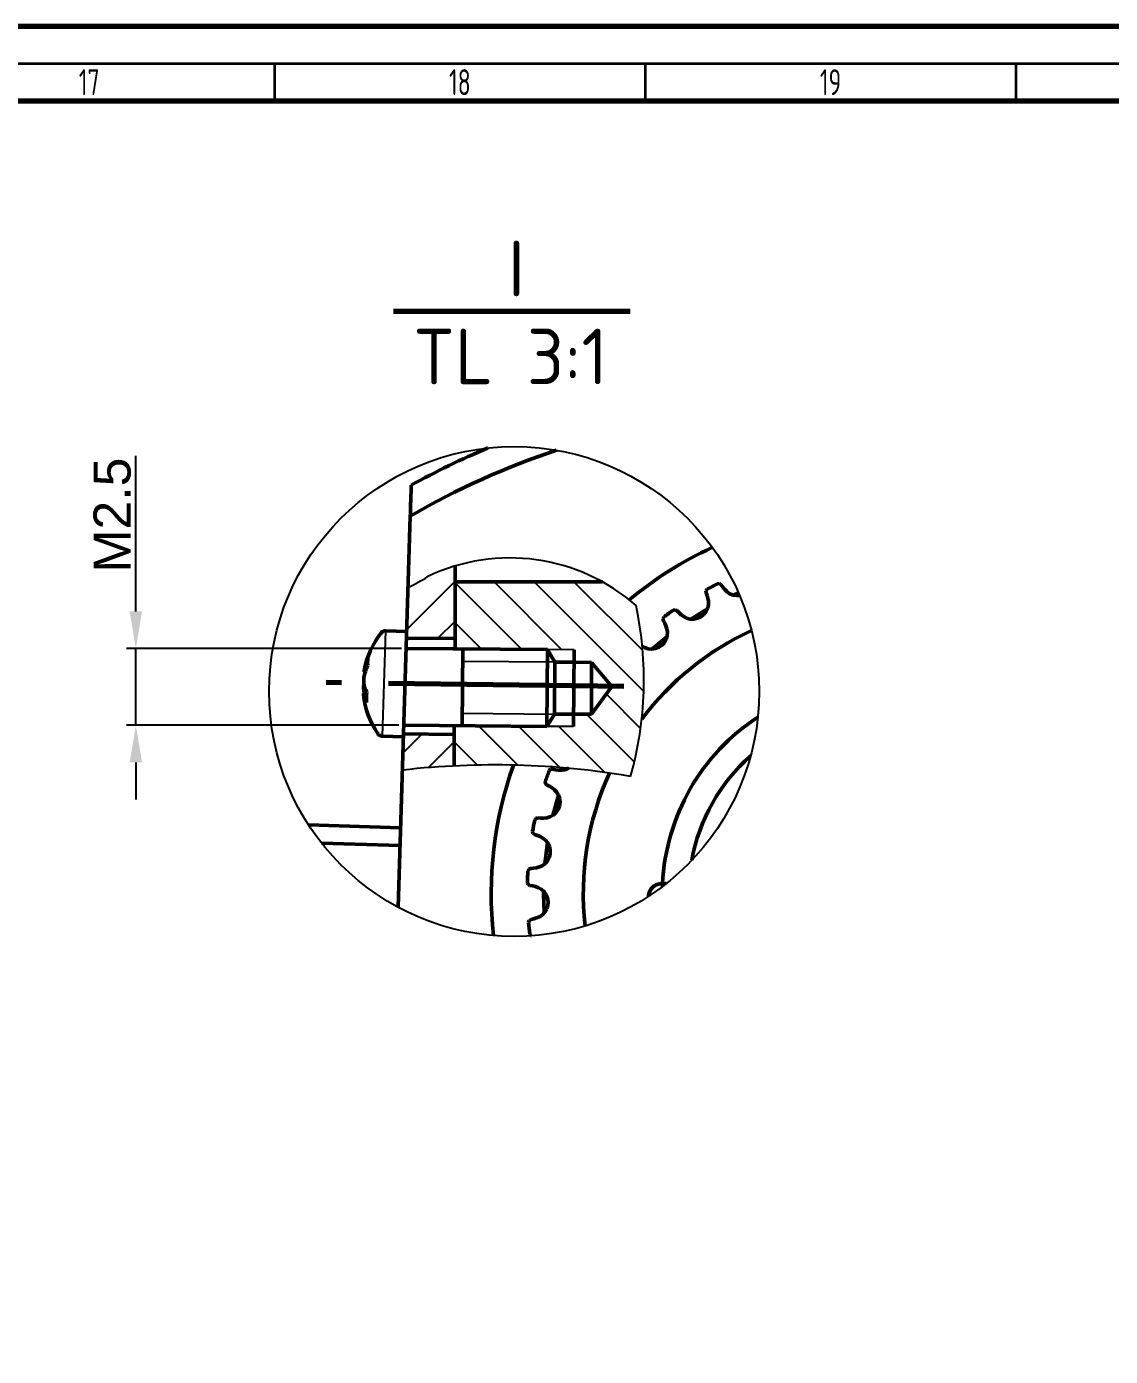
# Model space of a CAD drawing. Header units: millimetres. Extents: x -253 to 12701, y 1223 to 2077.
# Drawn here: x 562.6 to 708.8, y 1897.3 to 2076.8 of the extents above; entities that cross this region are included whole.
import ezdxf

# ---------------------------------------------------------------- set-up
doc = ezdxf.new("R2010")
doc.units = ezdxf.units.MM
doc.linetypes.add('ACAD_ISO02W100', pattern=[15, 12, -3])
doc.linetypes.add('CENTER', pattern=[50.800000000000004, 31.75, -6.35, 6.35, -6.35])
for name, color, linetype, lineweight in [('0.7mm', 7, 'Continuous', 70), ('Chu', 241, 'Continuous', 35), ('Net 0.35', 20, 'Continuous', 35), ('Net 0.7', 7, 'Continuous', 70), ('NET DAM', 7, 'Continuous', 50), ('Net Duc', 7, 'ACAD_ISO02W100', 70), ('NET MANH', 10, 'Continuous', 25)]:
    doc.layers.add(name, color=color, linetype=linetype, lineweight=lineweight)
doc.styles.add('F10', font='kythuat2.shx', dxfattribs={"height": 15, "bigfont": 'vn.shx'})
doc.styles.add('SLDTEXTSTYLE1', font='TXT', dxfattribs={"width": 0.7})
doc.styles.get("Standard").update_dxf_attribs({"font": 'arial.ttf'})
doc.dimstyles.new('ISO-25', dxfattribs={"dimtxt": 2.5, "dimasz": 5, "dimexe": 1.25, "dimexo": 0.625, "dimtad": 2, "dimdec": 0, "dimtxsty": 'Standard', "dimcen": 2.5, "dimadec": 0, "dimazin": 0, "dimtfac": 1, "dimtdec": 0, "dimtmove": 0, "dimatfit": 3, "dimfxl": 1, "dimarcsym": 0})

# ---------------------------------------------------------------- blocks, each defined once
blk = doc.blocks.new('*D157')
at = {"layer": 'Defpoints', "color": 0, "transparency": 16777216}
for p in [(613.7955922184503, 1992.841355738497), (577.3630692442853, 1982.475618801465), (613.4730889162113, 1982.475618801465)]:
    blk.add_point(p, dxfattribs=at)
at = {"layer": 'NET MANH', "color": 0, "lineweight": -2, "transparency": 16777216}
for p, q in [((577.3630692442853, 1997.841355738497), (577.3630692442853, 2018.821915083655)), ((613.1705922184503, 1992.841355738497), (576.1130692442853, 1992.841355738497)), ((577.3630692442853, 1982.475618801465), (577.3630692442853, 1992.841355738497)), ((612.8480889162113, 1982.475618801465), (576.1130692442853, 1982.475618801465)), ((577.3630692442853, 1977.475618801465), (577.3630692442853, 1972.475618801465))]:
    blk.add_line(p, q, dxfattribs=at)
at = {"layer": 'NET MANH', "color": 0, "transparency": 16777216}
for points in [[(576.5297359109519, 1997.841355738497), (578.1964025776186, 1997.841355738497), (577.3630692442853, 1992.841355738497)], [(576.5297359109519, 1977.475618801465), (578.1964025776186, 1977.475618801465), (577.3630692442853, 1982.475618801465)]]:
    blk.add_solid(points, dxfattribs=at)
at = {"layer": 'NET MANH', "color": 0, "transparency": 16777216, "insert": (574.1852043056773, 2010.831635411076), "char_height": 2.5, "attachment_point": 5, "rotation": 90}
blk.add_mtext('{\\H2x;M2.5}', dxfattribs=at)

msp = doc.modelspace()

# ---------------------------------------------------------------- hatches: boundary and pattern name
at = {"layer": 'NET MANH', "transparency": 33554687}
h = msp.add_hatch(dxfattribs=at)
h.set_pattern_fill('ANSI31', color=256, scale=1.2)
h.set_pattern_definition([(45, (-14011.22448310844, -7624.129551267112), (-2.694076836320746, 2.694076836320746), [])])
h.paths.add_polyline_path([(620.4128409118948, 2003.963823007741, 0.03842949105678629), (616.7277952661143, 2002.538953061247, -0.0320081109169009), (614.0787499799053, 2001.077887764983), (613.8662300038441, 1994.247178899644), (620.4128409118948, 1994.19168486704)])
h.paths.add_polyline_path([(613.4635790039683, 1981.305375472675), (613.3115534755643, 1976.419048342975, -0.01600230884170451), (620.3085079901339, 1976.991607117827), (620.3085079901339, 1981.250192390685)])
h = msp.add_hatch(dxfattribs=at)
h.set_pattern_fill('ANSI31', color=256, scale=1.2, angle=90)
h.set_pattern_definition([(135, (-14011.22448310844, -7624.129551267112), (-2.694076836320746, -2.694076836320746), [])])
h.paths.add_polyline_path([(632.89610551033, 1992.687369452719), (636.473899792376, 1992.658525659656), (636.4603330468035, 1990.975701745711), (638.8184596233878, 1990.956690782635), (641.5485491017625, 1987.724606178764), (638.8184596233878, 1983.954220433817), (636.4038835521624, 1983.973686486653), (636.3903168065899, 1982.290862572706), (632.812522524544, 1982.319706365769), (620.3085079901339, 1982.420512387368), (620.3085079901339, 1981.250192390685), (620.3085079901339, 1976.991607117827, -0.05445890962991545), (644.0938319050138, 1975.582717800562, 0.1216540463729779), (644.8311189832139, 1998.637425166314, 0.05390165819477949), (640.3080383681781, 2001.825499599184), (620.4128409118948, 2001.825499599184), (620.4128409118948, 1994.19168486704), (620.4128409118948, 1992.788008190565)])

# ---------------------------------------------------------------- linework, layer by layer
at = {"layer": '0.7mm', "lineweight": 70}
msp.add_line((612.1118407590293, 2038.36748130696), (644.0227118455259, 2038.36748130696), dxfattribs=at)
at = {"layer": 'Net 0.35', "linetype": 'Continuous', "lineweight": 35}
for p, q in [((-238.4318054012256, 2071.758398817889), (930.5681945987744, 2071.758398817889)), ((596.0681945987744, 2071.758398817889), (596.0681945987744, 2066.758398817889)), ((646.0681945987744, 2071.758398817889), (646.0681945987744, 2066.758398817889)), ((696.0681945987744, 2071.758398817889), (696.0681945987744, 2066.758398817889))]:
    msp.add_line(p, q, dxfattribs=at)
at = {"layer": 'Net 0.7', "linetype": 'Continuous', "lineweight": 70}
msp.add_line((-233.4318054012256, 2066.758398817889), (925.5681945987744, 2066.758398817889), dxfattribs=at)
at = {"layer": 'Net 0.7'}
msp.add_lwpolyline([(-253.4318054012256, 1235.758398817889), (935.5681945987744, 1235.758398817889), (935.5681945987744, 2076.758398817889), (-253.4318054012256, 2076.758398817889)], close=True, dxfattribs=at)
at = {"layer": 'NET DAM', "color": 7}
for p, q in [((612.7359258210672, 1957.917517354767), (614.3783656133437, 2010.707980904731)), ((654.4271574167888, 2000.850967786911), (654.2609610556083, 2000.635344744865)), ((656.0986784288561, 2001.593850474187), (655.8267441338448, 2001.580955926826)), ((656.3176522384001, 2001.418019284215), (656.0986784288561, 2001.593850474187)), ((656.5238724062892, 2001.108047385579), (656.3176522384001, 2001.418019284215)), ((656.7858604221019, 2000.795377114463), (656.5238724062892, 2001.108047385579)), ((654.2609610556083, 2000.635344744865), (654.2798391756714, 2000.355148831802)), ((654.2609610556083, 2000.635344744865), (654.2609834669547, 2000.63387899319)), ((654.2798391756714, 2000.355148831802), (654.4160193012231, 2000.008645863239)), ((654.2798391756714, 2000.355148831802), (654.2798615870215, 2000.353683080127)), ((654.4160193012231, 2000.008645863239), (654.5224975303881, 1999.614865719824)), ((654.4160193012231, 2000.008645863239), (654.4160417125731, 2000.007180111566)), ((654.5224975303881, 1999.614865719824), (654.5858520876409, 1999.212210486646)), ((654.5224975303881, 1999.614865719824), (654.5225199417382, 1999.613399968151)), ((654.5858520876409, 1999.212210486646), (654.6071121424957, 1998.790078309)), ((654.5858520876409, 1999.212210486646), (654.585874498991, 1999.210744734973)), ((657.0798052769514, 2000.512991801238), (656.7858604221019, 2000.795377114463)), ((657.4138121522101, 2000.253980255496), (657.0798052769514, 2000.512991801238)), ((657.8959258119921, 2000.050355078915), (657.4138121522101, 2000.253980255496)), ((658.394543213717, 1999.967967648964), (657.8959258119921, 2000.050355078915)), ((658.6508803626693, 2000.327400420595), (657.9782159934748, 2000.036758127545)), ((658.6529513711994, 2000.322684787062), (657.987546107719, 2000.035216496365)), ((658.7948727918738, 1999.99465880664), (658.394543213717, 1999.967967648964)), ((650.1336011108924, 1998.073171385066), (649.866625929868, 1998.019891157098)), ((650.3763354439488, 1997.931940435815), (650.1336011108924, 1998.073171385066)), ((650.6264512189537, 1997.656166187228), (650.3763354439488, 1997.931940435815)), ((650.9321141326709, 1997.386035470873), (650.6264512189537, 1997.656166187228)), ((651.264863215014, 1997.150614373973), (650.9321141326709, 1997.386035470873)), ((654.4580298389028, 1998.19408244595), (652.2377106982476, 1996.813410037156)), ((654.4541180791512, 1998.185891182408), (652.2464541779318, 1996.813286286085)), ((653.9691505068095, 1997.433957030003), (653.5800914847077, 1997.126713306597)), ((654.2804085347034, 1997.822141681135), (653.9691505068095, 1997.433957030003)), ((654.4981937927496, 1998.278186161889), (654.2804085347034, 1997.822141681135)), ((654.6071121424957, 1998.790078309), (654.4981937927496, 1998.278186161889)), ((648.5914705305895, 1997.089458813553), (648.4592673934585, 1996.851473821404)), ((648.4592673934585, 1996.851473821404), (648.5196956959535, 1996.577221102923)), ((648.4592673934585, 1996.851473821404), (648.4592898048086, 1996.850008069729)), ((648.5196956959535, 1996.577221102923), (648.7059983916606, 1996.254884880044)), ((648.5196956959535, 1996.577221102923), (648.5197181072999, 1996.575755351249)), ((648.7059983916606, 1996.254884880044), (648.8699772341624, 1995.88137269152)), ((648.7059983916606, 1996.254884880044), (648.7060208030107, 1996.253419128371)), ((648.8699772341624, 1995.88137269152), (648.9926368240758, 1995.492657291111)), ((648.8699772341624, 1995.88137269152), (648.8699996455125, 1995.879906939846)), ((648.9926368240758, 1995.492657291111), (649.0765749604452, 1995.078408627823)), ((648.9926368240758, 1995.492657291111), (648.9926592354259, 1995.491191539438)), ((651.6337431786978, 1996.944276912966), (651.264863215014, 1997.150614373973)), ((652.1408207862314, 1996.814781371099), (651.6337431786978, 1996.944276912966)), ((652.646148253365, 1996.807629205384), (652.1408207862314, 1996.814781371099)), ((653.1321305471884, 1996.914353634401), (652.646148253365, 1996.807629205384)), ((653.5800914847077, 1997.126713306597), (653.1321305471884, 1996.914353634401)), ((613.894503081603, 1995.151327389564), (611.015969698019, 1995.240885558261)), ((649.0164981332364, 1994.461968655881), (647.0277982448588, 1992.770616289231)), ((649.0141038876991, 1994.454115624244), (647.3310468671498, 1993.035812990755)), ((648.8977838359442, 1994.072590408289), (648.6478582252876, 1993.642350858959)), ((649.0451667071848, 1994.556000456082), (648.8977838359442, 1994.072590408289)), ((648.9369636283209, 1994.567818350787), (648.9369860396673, 1994.566352599112)), ((649.0765749604452, 1995.078408627823), (649.0451667071848, 1994.556000456082)), ((646.0160056208751, 1992.959119815195), (645.6518853756843, 1993.142317777484)), ((646.4115185041537, 1992.810065676841), (646.0160056208751, 1992.959119815195)), ((646.9322327836071, 1992.757592486106), (646.4115185041537, 1992.810065676841)), ((647.4329821355586, 1992.825835352195), (646.9322327836071, 1992.757592486106)), ((647.8976299574188, 1993.003799657156), (647.4329821355586, 1992.825835352195)), ((648.3089369734753, 1993.280552558), (647.8976299574188, 1993.003799657156)), ((648.6478582252876, 1993.642350858959), (648.3089369734753, 1993.280552558)), ((608.1224837340851, 1988.86880618343), (608.1257374267407, 1988.973363275793)), ((608.3115555735931, 1989.67658655592), (608.1473422917261, 1989.689375664416)), ((608.5116242648292, 1986.751718441727), (608.0557079710561, 1986.744642363733)), ((608.0819619405192, 1987.565169371083), (608.0777730157279, 1987.43055798465)), ((610.5739258981521, 1981.010493395775), (613.4524592817397, 1980.920935227076)), ((633.3054590854499, 1976.550922880341), (633.1148876611751, 1976.356508221322)), ((633.5855738329683, 1976.570969507456), (633.3054590854499, 1976.550922880341)), ((633.9475783561047, 1976.484009358072), (633.5855738329683, 1976.570969507456)), ((634.3522989640533, 1976.433002930065), (633.9475783561047, 1976.484009358072)), ((634.7598465892024, 1976.425933116975), (634.3522989640533, 1976.433002930065)), ((635.1808635534089, 1976.463246580947), (634.7598465892024, 1976.425933116975)), ((635.7507872971055, 1976.670230544333), (635.1808635534089, 1976.463246580947)), ((632.5854360477624, 1974.869428356375), (632.6102664143527, 1974.598323252237)), ((632.5854360477624, 1974.869428356375), (632.5854584591125, 1974.867962604701)), ((632.6102664143527, 1974.598323252237), (632.8146866841107, 1974.40576549603)), ((632.6102664143527, 1974.598323252237), (632.6102888256992, 1974.596857500564)), ((632.8146866841107, 1974.40576549603), (633.1501956618285, 1974.244386851932)), ((632.8146866841107, 1974.40576549603), (632.8147090954571, 1974.404299744355)), ((633.1501956618285, 1974.244386851932), (633.4960882554533, 1974.028149166929)), ((633.1501956618285, 1974.244386851932), (633.1502180731786, 1974.242921100257)), ((633.4960882554533, 1974.028149166929), (633.816405554955, 1973.776074035893)), ((633.4960882554533, 1974.028149166929), (633.4961106667997, 1974.026683415256)), ((634.3804860387445, 1973.041988289678), (633.6272403835956, 1970.340641758829)), ((634.3805756841375, 1973.036125282983), (633.6290027435989, 1970.341599891331)), ((633.816405554955, 1973.776074035893), (634.1191130877869, 1973.481089762413)), ((633.816405554955, 1973.776074035893), (633.8164279663015, 1973.77460828422)), ((634.1191130877869, 1973.481089762413), (634.3874453838343, 1973.031762976857)), ((634.1191130877869, 1973.481089762413), (634.1191354991333, 1973.479624010738)), ((634.3805756841375, 1973.036125282983), (634.3875574405811, 1973.024434218488)), ((634.3874453838343, 1973.031762976857), (634.5379865273262, 1972.549327127342)), ((634.3874453838343, 1973.031762976857), (634.3875574405811, 1973.024434218488)), ((634.3875574405811, 1973.024434218488), (634.5380985840693, 1972.541998368971)), ((634.5379865273262, 1972.549327127342), (634.5738508740014, 1972.053058425528)), ((634.5379865273262, 1972.549327127342), (634.5380985840693, 1972.541998368971)), ((634.5380985840693, 1972.541998368971), (634.5735657296555, 1972.051225890776)), ((633.6547367675539, 1970.35559056562), (633.1949432372221, 1970.105617163324)), ((634.0300327219356, 1970.694057610976), (633.6547367675539, 1970.35559056562)), ((634.3136919026747, 1971.10284404817), (634.0300327219356, 1970.694057610976)), ((634.4976292416959, 1971.563205508991), (634.3136919026747, 1971.10284404817)), ((634.5738508740014, 1972.053058425528), (634.4976292416959, 1971.563205508991)), ((613.070067206254, 1968.657319628342), (600.6550504334336, 1969.043580969924)), ((631.327418012499, 1969.912799669531), (631.1679511159982, 1969.692153265786)), ((631.6014163149284, 1969.974371327563), (631.327418012499, 1969.912799669531)), ((631.972338284917, 1969.942336423671), (631.6014163149284, 1969.974371327563)), ((632.3801406120419, 1969.952220169626), (631.972338284917, 1969.942336423671)), ((632.7841899680188, 1970.005971139845), (632.3801406120419, 1969.952220169626)), ((633.1949432372221, 1970.105617163324), (632.7841899680188, 1970.005971139845)), ((630.8660508009943, 1968.14277218921), (630.9310099535269, 1967.878395879105)), ((630.8660508009943, 1968.14277218921), (630.8660732123408, 1968.141306437535)), ((630.9310099535269, 1967.878395879105), (631.1618462632414, 1967.718456093075)), ((630.9310099535269, 1967.878395879105), (630.9310323648733, 1967.876930127431)), ((631.1618462632414, 1967.718456093075), (631.5176601226794, 1967.608884931601)), ((631.1618462632414, 1967.718456093075), (631.1618686745915, 1967.716990341402)), ((631.5176601226794, 1967.608884931601), (631.8919179376953, 1967.446615056976)), ((631.5176601226794, 1967.608884931601), (631.5176825340295, 1967.607419179926)), ((631.8919179376953, 1967.446615056976), (632.2462274078698, 1967.245096211337)), ((631.8919179376953, 1967.446615056976), (631.891940349049, 1967.445149305301)), ((632.2462274078698, 1967.245096211337), (632.5895190739811, 1966.998522883497)), ((632.2462274078698, 1967.245096211337), (632.2462498192162, 1967.243630459662)), ((632.5895190739811, 1966.998522883497), (632.9218230049355, 1966.594207558949)), ((632.5895190739811, 1966.998522883497), (632.5895414853312, 1966.997057131822)), ((602.4175183235529, 1966.581493009316), (612.9958103642111, 1966.252376637583)), ((632.884642559502, 1966.638006649829), (632.5320059709138, 1963.790196304027)), ((632.884732204895, 1966.632143643133), (632.9219350616786, 1966.58687880058)), ((632.9218230049355, 1966.594207558949), (633.1425860632717, 1966.139597111686)), ((632.9218230049355, 1966.594207558949), (632.9219350616786, 1966.58687880058)), ((632.9219350616786, 1966.58687880058), (633.1426981200184, 1966.132268353317)), ((633.2496533414433, 1965.158474716144), (633.136383748466, 1964.675840675752)), ((633.1425860632717, 1966.139597111686), (633.2520148495769, 1965.65421662463)), ((633.1425860632717, 1966.139597111686), (633.1426981200184, 1966.132268353317)), ((633.1426981200184, 1966.132268353317), (633.2519829794892, 1965.647526265683)), ((633.2520148495769, 1965.65421662463), (633.2496533414433, 1965.158474716144)), ((630.6225921755668, 1963.155728378425), (630.3608309875326, 1963.054007098573)), ((630.9941458085323, 1963.179334326841), (630.6225921755668, 1963.155728378425)), ((631.3959202247188, 1963.249887460212), (630.9941458085323, 1963.179334326841)), ((631.787445516582, 1963.363258505883), (631.3959202247188, 1963.249887460212)), ((632.1787595414953, 1963.523011161359), (631.787445516582, 1963.363258505883)), ((632.5961609542992, 1963.838721234392), (632.1787595414953, 1963.523011161359)), ((632.9168192656452, 1964.22934283986), (632.5961609542992, 1963.838721234392)), ((633.136383748466, 1964.675840675752), (632.9168192656452, 1964.22934283986)), ((630.3608309875326, 1963.054007098573), (630.2360308457628, 1962.812057826154)), ((630.1684257833276, 1961.234986150922), (630.2720626416794, 1960.983244364749)), ((630.1684257833276, 1961.234986150922), (630.1684481946813, 1961.233520399249)), ((630.2720626416794, 1960.983244364749), (630.5241584896412, 1960.85949533943)), ((630.2720626416794, 1960.983244364749), (630.2720850530295, 1960.981778613076)), ((630.5241584896412, 1960.85949533943), (630.8923289371432, 1960.804179299262)), ((630.5241584896412, 1960.85949533943), (630.5241809009876, 1960.858029587755)), ((630.8923289371432, 1960.804179299262), (631.2865916724131, 1960.699502075872)), ((630.8923289371432, 1960.804179299262), (630.8923513484897, 1960.802713547589)), ((631.2865916724131, 1960.699502075872), (631.6669786251678, 1960.553041113641)), ((631.2865916724131, 1960.699502075872), (631.2866140837596, 1960.698036324197)), ((631.6669786251678, 1960.553041113641), (632.0431858560132, 1960.360386772135)), ((631.6669786251678, 1960.553041113641), (631.6670010365142, 1960.551575361967)), ((632.0431858560132, 1960.360386772135), (632.4320383011673, 1960.010114644837)), ((632.0431858560132, 1960.360386772135), (632.0432082673633, 1960.358921020462)), ((632.3494840759795, 1960.083032620217), (632.4250434676851, 1957.138935244277)), ((632.3495737213761, 1960.077169613523), (632.3535354073592, 1959.065617424801)), ((632.3495737213761, 1960.077169613523), (632.4321503579104, 1960.002785886468)), ((632.4320383011673, 1960.010114644837), (632.7180917924252, 1959.593484845997)), ((632.4320383011673, 1960.010114644837), (632.4321503579104, 1960.002785886468)), ((632.4321503579104, 1960.002785886468), (632.7182038491719, 1959.586156087626)), ((632.7180917924252, 1959.593484845997), (632.8986405601008, 1959.129835171711)), ((632.7180917924252, 1959.593484845997), (632.7182038491719, 1959.586156087626)), ((632.7182038491719, 1959.586156087626), (632.8987526168439, 1959.12250641334)), ((648.4107508397119, 1961.104267456506), (648.2662689274784, 1961.102058059517)), ((648.2663660392263, 1961.095706736883), (648.2662689274784, 1961.102058059517)), ((648.3217958981677, 1961.096554259632), (648.2663660392263, 1961.095706736883)), ((648.8967526078995, 1961.110232331005), (648.3217211936699, 1961.101440098547)), ((648.3217211936699, 1961.101440098547), (648.3217958981677, 1961.096554259632)), ((648.4107508397119, 1961.104267456506), (648.8986419853663, 1961.111727313936)), ((648.4107732510583, 1961.102801704833), (648.4133555552544, 1960.734992635703)), ((625.3007060283508, 1958.9636440148), (625.3007956737401, 1958.957781008105)), ((632.9301203369268, 1958.145152953291), (632.7795552597509, 1957.670917742539)), ((632.8986405601008, 1959.129835171711), (632.9701919283307, 1958.639278326325)), ((632.8986405601008, 1959.129835171711), (632.8987526168439, 1959.12250641334)), ((632.8987526168439, 1959.12250641334), (632.9698500056165, 1958.635062055325)), ((632.9701919283307, 1958.639278326325), (632.9301203369268, 1958.145152953291)), ((637.7169512612363, 1959.159841525975), (637.7170035543841, 1959.156421438735)), ((630.4272899674561, 1956.127759259684), (630.3399444093575, 1955.86991186553)), ((630.6709667286977, 1956.26735787606), (630.4272899674561, 1956.127759259684)), ((631.0348521304531, 1956.346077358904), (630.6709667286977, 1956.26735787606)), ((631.4216236591583, 1956.475723839275), (631.0348521304531, 1956.346077358904)), ((631.7918788588595, 1956.646182438576), (631.4216236591583, 1956.475723839275)), ((632.1550123308025, 1956.862473115715), (631.7918788588595, 1956.646182438576)), ((632.5206975682468, 1957.236867418144), (632.1550123308025, 1956.862473115715)), ((632.7795552597509, 1957.670917742539), (632.5206975682468, 1957.236867418144)), ((630.3399444093575, 1955.86991186553), (630.3399668207076, 1955.868446113857)), ((630.508144784877, 1954.300378766838), (630.6481442728818, 1954.06689500011)), ((630.508144784877, 1954.300378766838), (630.5081671962271, 1954.298913015165)), ((630.6481442728818, 1954.06689500011), (630.6786228956335, 1954.057241767857)), ((630.6481442728818, 1954.06689500011), (630.6481666842319, 1954.065429248435))]:
    msp.add_line(p, q, dxfattribs=at)
at = {"layer": 'NET DAM'}
for p, q in [((620.4128409118948, 1994.19168486704), (620.4128409118948, 2003.963823007741)), ((620.4743839059938, 2001.825499599184), (640.308038368179, 2001.825499599184)), ((613.8393378905403, 1994.247406857566), (620.4128409118948, 1994.19168486704)), ((620.4128409118948, 1994.19168486704), (620.4128409118948, 1992.788008190563)), ((632.89610551033, 1992.687369452719), (613.7955922184501, 1992.841355738497)), ((621.3974556639059, 1982.411733408232), (621.481038649692, 1992.779396495177)), ((632.812522524544, 1982.319706365769), (632.89610551033, 1992.687369452719)), ((632.89610551033, 1992.687369452719), (633.8811915619281, 1990.996494507231)), ((636.3903168065899, 1982.290862572706), (636.473899792376, 1992.658525659656)), ((633.8247420672869, 1983.994479248166), (633.8811915619281, 1990.996494507231)), ((633.8811915619281, 1990.996494507231), (636.4603330468035, 1990.975701745711)), ((636.4603330468035, 1990.975701745711), (638.8184596233878, 1990.956690782635)), ((638.8184596233878, 1990.956690782635), (638.8184596233878, 1983.954220433817)), ((638.8184596233878, 1990.956690782635), (641.5485491017625, 1987.724606178764)), ((641.5485491017625, 1987.724606178764), (638.8184596233878, 1983.954220433817)), ((632.812522524544, 1982.319706365769), (633.8247420672869, 1983.994479248166)), ((633.8247420672888, 1983.99447924817), (636.4038835521624, 1983.973686486653)), ((636.4038835521624, 1983.973686486653), (638.8184596233878, 1983.954220433817)), ((613.3967325988324, 1981.305914381211), (620.3085079901339, 1981.250192390685)), ((613.473088916211, 1982.475618801464), (632.812522524544, 1982.319706365769)), ((620.3085079901339, 1981.250192390685), (620.3085079901339, 1982.420512387366)), ((620.3085079901339, 1981.250192390685), (620.3085079901339, 1976.991607117826))]:
    msp.add_line(p, q, dxfattribs=at)
at = {"layer": 'NET DAM', "color": 8}
msp.add_line((610.1318820982851, 1981.080505860241), (610.1323437267347, 1981.095532723056), dxfattribs=at)
at = {"layer": 'NET DAM', "color": 7, "flags": 128}
for points in [[(608.0995663007707, 1988.154708313407), (608.1023979582169, 1988.245722405548), (608.1052268200947, 1988.336644531794), (608.108043825865, 1988.427183478389), (608.1108399529585, 1988.517049258861), (608.1136062456862, 1988.60595404281), (608.1163338439037, 1988.693613077811), (608.1190140114195, 1988.779745601437), (608.1216381639388, 1988.864075740511)], [(608.151524223802, 1989.824080115238), (608.1515549668184, 1989.825030917734), (608.1514254696704, 1989.820831399627), (608.1511361471203, 1989.811495011519), (608.150687925845, 1989.797051656856), (608.1500822414455, 1989.777547596142), (608.1493210338595, 1989.753045298778), (608.148406741162, 1989.72362324298), (608.1473422917261, 1989.689375664416)], [(608.0515260389802, 1986.609937912911), (608.0514952959675, 1986.608987110415), (608.0516247931155, 1986.613186628522), (608.0519141156619, 1986.622523016628), (608.0523623369372, 1986.636966371293), (608.0529680213403, 1986.656470432007), (608.0537292289227, 1986.68097272937), (608.0546435216202, 1986.710394785167), (608.0557079710561, 1986.744642363733)], [(608.0996013472322, 1988.154516676269), (608.0978234426839, 1988.097373496355), (608.0950064369172, 1988.006834549759), (608.0922103098201, 1987.916968769287), (608.089444017096, 1987.828063985339), (608.0867164188749, 1987.740404950336), (608.0840362513627, 1987.65427242671), (608.0814120988434, 1987.569942287638)]]:
    msp.add_lwpolyline(points, dxfattribs=at)
at = {"layer": 'NET DAM', "color": 7}
for centre, radius, start, end in [((666.7175591899086, 1920.757296023638), 104.0697693608602, 108.256706270714, 120.1936452329526), ((666.7175741350784, 1920.756318524439), 107.6253251062499, 112.9029792202888, 119.0194088104781), ((676.8235872568966, 1959.751429047506), 51.52890297078142, 114.9176138730135, 129.6875914579397), ((676.6062390835814, 1960.034297437481), 46.45333402454872, 116.5718531278365, 118.5189015513166), ((676.6062387181719, 1960.034298022921), 46.45333333382751, 125.1432815377609, 127.0903299804964), ((619.3595036477418, 1987.866745944374), 11.37777777777915, 141.1581086297651, 170.0878835537556), ((676.8234904069559, 1959.757780654611), 39.11110973870967, 114.8242455830038, 142.9778794242635), ((616.0023965165383, 1987.450467494516), 8.006537359260568, 157.0462073459929, 169.8307356950228), ((616.0322825764051, 1988.410471869242), 8.00653735926154, 157.0462073459929, 169.8307356950228), ((612.6014126836671, 1990.929753158917), 3.987590543539314, 171.2998383185582, 185.1339440889485), ((615.864878995144, 1987.668131876005), 7.848435590790454, 165.1714332613768, 170.4269668886007), ((619.9821834181912, 1988.017163589561), 12.01354167803443, 186.7326745495963, 213.7978750766522), ((612.1338770922557, 1987.513560217686), 4.150023861045923, 190.6774775733217, 208.1219655907592), ((613.7266559772706, 1987.979867312014), 5.675528120828599, 185.5541001386353, 192.672822445112), ((612.1777354221485, 1988.923626167426), 4.150023861230302, 190.6774775737202, 208.1219655903162), ((617.0493068566284, 1985.996430390217), 8.58675617330156, 173.5064906302172, 182.9304316310613), ((676.8234461982483, 1959.760711478592), 28.44444410078471, 123.1715730450954, 177.2926614257071), ((676.8234615242673, 1959.75973419172), 24.88888894220949, 131.6486477887017, 169.5861127008328), ((676.8235872568966, 1959.751429047506), 51.52890297078142, 160.3288441272114, 186.3023565166748), ((676.6062364814552, 1960.03429974928), 46.453330468464, 159.4289960941825, 161.3760446170191), ((676.8234904069559, 1959.757780654611), 39.11110973870967, 155.4212880923847, 186.4070350769214), ((676.6062360770939, 1960.034299862559), 46.45333004816712, 168.0004249321479, 169.9474734667499), ((676.606235873327, 1960.034299889509), 46.45332984246653, 176.5718538119669, 178.5189023522927), ((648.2935450571294, 1959.318136763925), 1.77777774420001, 90.87598333974087, 177.5638590000999), ((676.6062358986619, 1960.034299893247), 46.45332986792836, 185.1432827061555, 187.0903312457463)]:
    msp.add_arc(centre, radius, start, end, dxfattribs=at)
for points, knots in [([(614.507897402962, 2014.86986834461), (614.5071356624085, 2014.853691575209), (614.5055856692907, 2014.820775011772), (614.496676977049, 2014.556075735755), (614.4848390309617, 2014.13532436438), (614.4638759308564, 2013.439549776355), (614.4184942364354, 2012.300746135154), (614.3928735049321, 2011.283820878928), (614.3783656133437, 2010.707980904731)], [0, 0, 0, 0, 0.1171951597786088, 0.2384692404200656, 0.3653014928104313, 0.4989396067751328, 0.7162715724286206, 0.9999999999999999, 0.9999999999999999, 0.9999999999999999, 0.9999999999999999]), ([(611.015969698019, 1995.240885558261), (610.9282582782398, 1995.231048822204), (610.7953785761711, 1995.224420995738), (610.6296564265649, 1995.134000944873), (610.511259410534, 1995.029670378354), (610.4620561252741, 1994.950812127378), (610.4409128146981, 1994.916925680921)], [0, 0, 0, 0, 0.3028462818951466, 0.586752845494182, 0.8224221637932003, 1, 1, 1, 1]), ([(610.5739258981521, 1981.010493395775), (610.4862144783729, 1981.020330131832), (610.3533347763041, 1981.026957958297), (610.187612626698, 1981.117378009162), (610.069215610667, 1981.221708575681), (610.0200123254072, 1981.300566826657), (609.9988690148311, 1981.334453273114)], [0, 0, 0, 0, 0.3028462818951466, 0.586752845494182, 0.8224221637932003, 1, 1, 1, 1]), ([(648.2662689274784, 1961.102058059517), (648.0678312684449, 1961.079559590712), (647.6710275697133, 1961.034570773159), (647.1461401207907, 1960.723754414384), (646.7472491035824, 1960.269793645807), (646.5584596427598, 1959.795925325047), (646.5210289484785, 1959.494637708854), (646.517091991087, 1959.393517742495)], [0, 0, 0, 0, 0.1065746595024334, 0.2131108545000125, 0.3205840089020064, 0.4284676965758316, 0.4827054116600234, 0.4827054116600234, 0.4827054116600234, 0.4827054116600234])]:
    msp.add_open_spline(points, degree=3, knots=knots, dxfattribs=at)
at = {"layer": 'Net Duc', "linetype": 'CENTER'}
msp.add_line((643.1822951385966, 1987.699151184956), (603.0312179359789, 1988.245722405548), dxfattribs=at)
at = {"layer": 'NET MANH'}
for p, q in [((611.015969698019, 1995.240885558261), (610.5739258981521, 1981.010493395775)), ((636.473899792376, 1992.658525659656), (632.89610551033, 1992.687369452719)), ((633.8811915619281, 1990.996494507231), (621.4674719041195, 1991.096572581243)), ((621.4110224094784, 1984.094557322172), (633.8247420672888, 1983.99447924817)), ((636.3903168065899, 1982.290862572706), (632.812522524544, 1982.319706365769))]:
    msp.add_line(p, q, dxfattribs=at)
msp.add_circle((628.3866053027468, 1987.033145361668), 33.05546191591412, dxfattribs=at)
for centre, radius, start, end in [((627.826007031892, 1979.314020051122), 25.74039272666337, 48.65136145287371, 115.5411598241079), ((604.0032839556316, 2022.477644656125), 23.65300426174839, 295.3362054804397, 302.545280465077), ((597.7860492811978, 1988.602778604832), 48.10335450757513, 344.2959521222517, 12.04067058553471), ((625.7526802461562, 1867.421679251648), 109.7050960719366, 80.3757551349666, 96.48755986452369)]:
    msp.add_arc(centre, radius, start, end, dxfattribs=at)

# ---------------------------------------------------------------- texts
at = {"layer": '0.7mm', "lineweight": 70, "char_height": 7.5, "attachment_point": 1, "style": 'F10'}
for s, insert, width in [('{\\fTCVN 7284|b0|i0|c0|p34;I}', (627.5361821463484, 2047.871908986629), 37.66917943862791), ('\\pxqc;{\\fTCVN 7284|b0|i0|c0|p34;TL 3:1}', (601.1659956649564, 2035.99326348956), 53.4814874574804)]:
    msp.add_mtext(s, dxfattribs=dict(at, insert=insert, width=width))
at = {"layer": 'Chu', "char_height": 3.5, "attachment_point": 5, "style": 'SLDTEXTSTYLE1'}
for s, insert in [('{\\fTCVN 7284|b0|i0|c0|p34;17}', (571.0681945987744, 2069.258398817889)), ('{\\fTCVN 7284|b0|i0|c0|p34;18}', (621.0681945987744, 2069.258398817889)), ('{\\fTCVN 7284|b0|i0|c0|p34;19}', (671.0681945987744, 2069.258398817889))]:
    msp.add_mtext(s, dxfattribs=dict(at, insert=insert))

# ---------------------------------------------------------------- dimensions: what is measured, and where the dimension line sits
at = {"layer": 'NET MANH'}
dim = msp.add_linear_dim(base=(577.3630692442853, 1982.475618801465), p1=(613.7955922184501, 1992.841355738497), p2=(613.473088916211, 1982.475618801464), angle=90, text='{\\H2x;M2.5}', dimstyle='ISO-25', dxfattribs=at)
dim.commit()
dim.dimension.update_dxf_attribs({"geometry": '*D157', "text_midpoint": (577.3630692442857, 2010.831635411076), "dimtype": 160})

doc.saveas('drawing.dxf')
